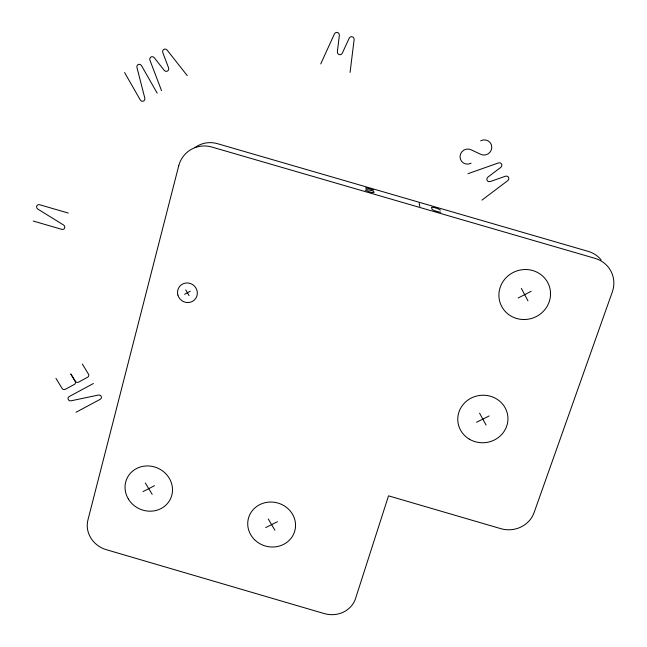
<?xml version="1.0" encoding="UTF-8"?>
<svg xmlns="http://www.w3.org/2000/svg" width="647" height="647" viewBox="0 0 647 647"><rect width="100%" height="100%" fill="white"/><g stroke="black" fill="none" stroke-linecap="round" stroke-linejoin="round"><path stroke-width="0.97" d="M350.067 72.424L354.127 39.596A2.669 2.596 -78.8 0 0 349.202 38.173L342.279 53.224A2.653 2.588 -81.1 0 1 337.37 51.8L339.36 35.326A2.669 2.596 -81.7 0 0 334.442 33.895L320.726 63.924M440.874 212.24L438.901 211.933A7.157 0.841 16.7 0 1 434.638 210.696L432.115 209.491L431.5 207.266L433.692 207.444A7.093 0.825 16.7 0 1 437.882 208.657L440.461 210.113M481.934 200.109L507.782 180.634A2.612 2.523 -36.8 0 0 505.469 176.21L490.183 181.581A2.604 2.523 -36.8 0 1 487.862 177.165L500.827 167.347A2.612 2.531 -39.2 0 0 498.505 162.907L467.967 173.703M184.581 294.328L190.275 291.215M93.435 383.501L69.043 396.643A2.37 2.208 34.2 0 0 70.927 400.833L98.481 395.034A2.37 2.216 32.8 0 1 100.35 399.239L75.998 412.285M142.979 491.639L154.504 485.687M518.158 298.008L531.203 291.279M265.723 527.572L277.49 521.692M476.524 422.256L489.14 415.956M373.505 189.975L365.79 187.735C365.062 191.027 372.033 189.264 373.99 191.811L373.926 192.604C371.451 193.024 365.814 190.372 365.24 190.25M68.267 213.065L39.451 204.678A2.491 2.345 51.1 0 0 37.793 209.078L63.6 225.027A2.467 2.337 48.9 0 1 61.926 229.394L33.215 221.031M187.258 75.634L167.088 50.037A2.637 2.523 72.1 0 0 162.785 52.577L168.592 67.895A2.62 2.515 70.3 0 1 164.298 70.41L154.196 57.632A2.628 2.515 70.3 0 0 149.91 60.155L161.532 90.612M55.949 378.374L62.08 388.378A2.37 2.208 35.2 0 0 65.274 389.316L74.437 384.358A2.378 2.216 35.1 0 0 75.189 381.285L70.749 373.901L75.278 381.237A2.378 2.224 35.1 0 0 78.481 382.175L87.685 377.193A2.378 2.232 35 0 0 88.453 374.112L82.339 364.035M145.284 482.994L152.182 494.332M268.262 518.983L274.935 530.265M185.754 289.896L189.102 295.647M124.556 72.513L140.318 100.018A2.564 2.459 65.2 0 0 144.823 98.166L136.929 67.45A2.596 2.475 68.6 0 1 141.45 65.557L157.181 93.16M479.573 413.166L486.075 425.039M521.369 288.416L527.968 300.863M419.167 203.247L419.83 206.433M194.998 147.565A26.729 26.05 57.1 0 1 217.449 143.674L588.269 251.392A27.158 25.815 -24.9 0 1 601.168 259.965M471.105 163.206A7.675 7.481 -42.1 0 1 460.033 156.59A7.675 7.481 -42.1 0 1 471.42 149.934L480.349 154.148A7.715 7.497 -43 0 0 491.793 147.443A7.715 7.497 -43 0 0 480.689 140.82M178.709 165.867L87.911 520.059A25.379 23.324 25.4 0 0 106.302 549.683L324.196 613.566A25.419 23.381 9.9 0 0 355.559 598.491L388.523 495.837L500.835 528.672A26.406 24.537 -4.2 0 0 534.058 512.699L612.321 291.91A28.072 26.632 -24.4 0 0 595.005 258.347L211.852 147.039A27.611 26.883 56.1 0 0 178.709 165.867M177.868 295.016A10.045 9.673 36 0 0 194.488 299.885A10.045 9.673 36 0 0 189.943 283.362A10.045 9.673 36 0 0 177.868 295.016M254.506 539.655A24.02 22.378 14.7 0 0 294.66 531.381A24.02 22.378 14.7 0 0 265.739 502.557A24.02 22.378 14.7 0 0 254.506 539.655M516.557 318.461A25.961 24.877 -20.2 0 0 550.023 288.829A25.961 24.877 -20.2 0 0 507.572 276.285A25.961 24.877 -20.2 0 0 516.557 318.461M469.204 439.087A25.104 23.753 -6.2 0 0 507.919 419.96A25.104 23.753 -6.2 0 0 471.477 397.945A25.104 23.753 -6.2 0 0 469.204 439.087M128.341 498.983A24.028 22.322 24.8 0 0 169.449 500.754A24.028 22.322 24.8 0 0 148.511 465.953A24.028 22.322 24.8 0 0 128.341 498.983"/></g></svg>
